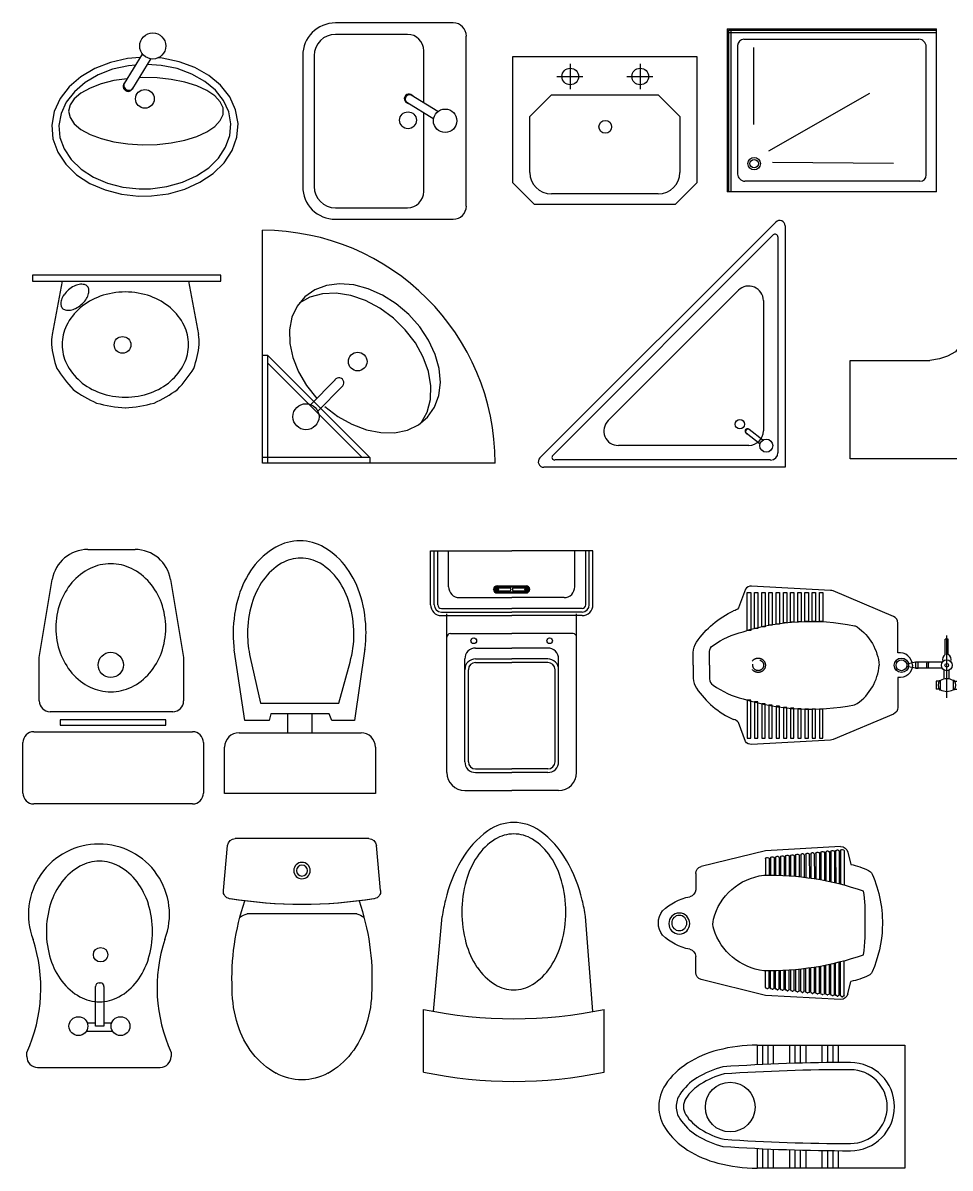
# Model space of a CAD drawing. Extents: x -42728 to 99010, y -18674 to 47645.
# Drawn here: x 51605 to 54174, y 38352 to 41527 of the extents above; entities that cross this region are included whole.
import ezdxf

# ---------------------------------------------------------------- set-up
doc = ezdxf.new("R2010")
doc.units = 0
doc.header["$LTSCALE"] = 100
doc.header["$MEASUREMENT"] = 0
doc.linetypes.add('DASHED', pattern=[0.75, 0.5, -0.25])
doc.layers.get('0').update_dxf_attribs({"linetype": 'CONTINUOUS'})
for name, color, linetype in [('3', 4, 'CONTINUOUS'), ('LAYER2', 2, 'CONTINUOUS'), ('OBJ_2D', 7, 'CONTINUOUS'), ('PUB_TEXT', 7, 'CONTINUOUS')]:
    doc.layers.add(name, color=color, linetype=linetype)
doc.styles.get("Standard").update_dxf_attribs({"font": 'ISOCP'})

# ---------------------------------------------------------------- blocks, each defined once
blk = doc.blocks.new('DK')
at = {"color": 2}
for p, q in [((-70.2, 70), (-70.2, 112.5)), ((-61.6, 112.5), (-70.2, 112.5)), ((-65.9, -50), (-65.9, 122.9)), ((-61.6, 70), (-61.6, 112.5)), ((-152.3, 48.4), (-176.8, 43.2)), ((-152.3, 31.8), (-176.8, 37)), ((-78.4, 48.4), (-152.3, 48.4)), ((-78.4, 31.8), (-152.3, 31.8)), ((-72.8, 1.4), (-72.8, 26.8)), ((-59, 1.4), (-59, 26.8)), ((-86.9, -3.9), (-95.7, -3.9)), ((-95.7, -3.9), (-95.7, -25.8)), ((-86.9, -25.8), (-95.7, -25.8)), ((-85.6, -1.9), (-83.6, -1.9)), ((-85.6, -27.8), (-83.6, -27.8)), ((-83.6, -27.8), (-83.6, -1.9)), ((-45.1, -1.9), (-48.2, -1.9)), ((-48.2, -1.9), (-48.2, -27.8)), ((-45.1, -27.8), (-48.2, -27.8)), ((-43.8, -3.9), (-17.5, -3.9)), ((-43.8, -25.8), (-17.5, -25.8))]:
    blk.add_line(p, q, dxfattribs=at)
for points in [[(-161.3, 40.1, 0.452866), (-201.3, 74.2), (-201.3, 157, 0.30181), (-213.5, 175.5), (-381.1, 246, 0.086096), (-387.8, 247.5), (-606.7, 259.5, 0.254953), (-624, 251.3), (-643.4, 198.9, -0.200373), (-656.5, 190.8, -0.200373)], [(-768.5, 40.1), (-768.5, 75.7, -0.151658), (-759.7, 104, -0.135371), (-656.5, 190.8)], [(-723.3, 40.1), (-723.3, 77.8, -0.263636), (-713.6, 95, -0.095153), (-630, 133.2, -0.126619), (-321.9, 149.5, -0.102878), (-314.5, 146.3, -0.223279), (-253.3, 40.1, -0.223279)], [(-768.5, 40.1), (-768.5, 4.5, 0.151658), (-759.7, -23.8, 0.135371), (-656.5, -110.6)], [(-723.3, 40.1), (-723.3, 2.4, 0.263636), (-713.6, -14.7, 0.095153), (-630, -53, 0.126619), (-321.9, -69.3, 0.102878), (-314.5, -66.1, 0.223279), (-253.3, 40.1, 0.223279)], [(-161.3, 40.1, -0.452866), (-201.3, 6), (-201.3, -76.8, -0.30181), (-213.5, -95.2), (-381.1, -165.7, -0.086096), (-387.8, -167.3), (-606.7, -179.3, -0.254953), (-624, -171), (-643.4, -118.6, 0.200373), (-656.5, -110.6, 0.200373)]]:
    blk.add_lwpolyline(points, format="xyb", dxfattribs=at)
at = {"color": 9}
for points in [[(-609.3, 136.5), (-618.8, 136.5), (-618.8, 241.9), (-609.3, 241.9)], [(-589.3, 141.6), (-598.8, 141.6), (-598.8, 241.9), (-589.3, 241.9)], [(-569.3, 146.8), (-578.8, 146.8), (-578.8, 241.9), (-569.3, 241.9)], [(-549.3, 151), (-558.8, 151), (-558.8, 241.9), (-549.3, 241.9)], [(-529.3, 153.8), (-538.8, 153.8), (-538.8, 241.9), (-529.3, 241.9)], [(-509.3, 157.3), (-518.8, 157.3), (-518.8, 241.9), (-509.3, 241.9)], [(-489.3, 159.3), (-498.8, 159.3), (-498.8, 241.9), (-489.3, 241.9)], [(-469.3, 160.9), (-478.8, 160.9), (-478.8, 241.9), (-469.3, 241.9)], [(-449.3, 161.6), (-458.8, 161.6), (-458.8, 241.9), (-449.3, 241.9)], [(-429.3, 161.6), (-438.8, 161.6), (-438.8, 241.9), (-429.3, 241.9)], [(-409.3, 161.7), (-418.8, 161.7), (-418.8, 241.9), (-409.3, 241.9)], [(-609.3, -56.3), (-618.8, -56.3), (-618.8, -161.7), (-609.3, -161.7)], [(-589.3, -61.3), (-598.8, -61.3), (-598.8, -161.7), (-589.3, -161.7)], [(-569.3, -66.6), (-578.8, -66.6), (-578.8, -161.7), (-569.3, -161.7)], [(-549.3, -70.8), (-558.8, -70.8), (-558.8, -161.7), (-549.3, -161.7)], [(-529.3, -73.6), (-538.8, -73.6), (-538.8, -161.7), (-529.3, -161.7)], [(-509.3, -77.1), (-518.8, -77.1), (-518.8, -161.7), (-509.3, -161.7)], [(-489.3, -79.1), (-498.8, -79.1), (-498.8, -161.7), (-489.3, -161.7)], [(-469.3, -80.6), (-478.8, -80.6), (-478.8, -161.7), (-469.3, -161.7)], [(-449.3, -81.4), (-458.8, -81.4), (-458.8, -161.7), (-449.3, -161.7)], [(-429.3, -81.4), (-438.8, -81.4), (-438.8, -161.7), (-429.3, -161.7)], [(-409.3, -81.5), (-418.8, -81.5), (-418.8, -161.7), (-409.3, -161.7)]]:
    blk.add_lwpolyline(points, close=True, dxfattribs=at)
at = {"color": 2}
for points in [[(-152.3, 31.8), (-144.7, 31.8), (-144.7, 48.4), (-152.3, 48.4)], [(-6.5, -49.4), (-17.5, -49.4), (-17.5, 19.7), (-6.5, 19.7)], [(0, -30.9), (-6.5, -30.9), (-6.5, 0), (0, 0)]]:
    blk.add_lwpolyline(points, close=True, dxfattribs=at)
at = {"color": 2, "linetype": 'DASHED'}
for radius in [20, 15]:
    blk.add_circle((-588.5, 40.1), radius, dxfattribs=at)
at = {"color": 2}
for centre, radius in [((-191.5, 40.1), 20), ((-191.5, 40.1), 15), ((-65.9, 40.1), 15), ((-65.9, 40.1), 5)]:
    blk.add_circle(centre, radius, dxfattribs=at)
for centre, radius, start, end in [((-61.4, 55.9), 16.6, 122.1569, 200.0129), ((-70.4, 55.9), 16.6, 339.9871, 57.8431), ((-103, 41.7), 19.4, 159.7781, 184.77), ((-103, 38.5), 19.4, 175.23, 200.2219), ((-97.8, 41.7), 19.4, 159.7781, 184.77), ((-97.8, 38.5), 19.4, 175.23, 200.2219), ((-65.9, -34.6), 37.1, 61.5007, 118.4993), ((-3, -2.3), 22.3, 99.0141, 130.8935), ((-67.2, -14.9), 22.5, 144.9643, 215.0357), ((-65.9, 4.8), 37.1, 241.5007, 298.4993), ((-63.5, -14.9), 22.5, 324.9643, 35.0357), ((-3, -27.4), 22.3, 229.1065, 260.9859)]:
    blk.add_arc(centre, radius, start, end, dxfattribs=at)
blk = doc.blocks.new('2EAB0002')
at = {"layer": '3', "color": 4}
for p, q in [((-167.2, 16.2), (-123.3, 194.1)), ((-103.9, 209.3), (-59.1, 209.3)), ((170.6, 209.3), (125.8, 209.3)), ((233.9, 16.2), (190, 194.1)), ((-178.4, -192.3), (-167.2, 16.2)), ((-148.7, 11.8), (-148.7, 9.8)), ((-146.2, 1.8), (-99.3, 1.8)), ((-144.7, 15.8), (-99.2, 15.7)), ((-144.7, 5.8), (-99.3, 5.7)), ((211.2, 15.7), (165.7, 15.7)), ((211.2, 5.7), (165.8, 5.7)), ((212.7, 1.7), (165.8, 1.7)), ((215.2, 11.7), (215.2, 9.7)), ((245.1, -192.3), (233.9, 16.2)), ((-153.1, -30), (-153.1, -32)), ((-151.6, -16.1), (-151.6, -18.1)), ((-150.2, -2.2), (-150.2, -4.2)), ((-149.1, -26), (-98.8, -25.9)), ((-149.1, -26), (-98.8, -26)), ((-147.6, -12.1), (-99.2, -12.1)), ((-147.6, -22.1), (-98.9, -22.1)), ((-146.2, -8.2), (-99.2, -8.2)), ((215.6, -26.1), (165.3, -26.1)), ((214.2, -22.2), (165.4, -22.2)), ((214.2, -12.2), (165.7, -12.2)), ((212.7, -8.3), (165.8, -8.3)), ((216.7, -2.3), (216.7, -4.3)), ((218.2, -16.2), (218.2, -18.2)), ((219.6, -30.1), (219.6, -32.1)), ((-156.1, -57.9), (-156.1, -59.9)), ((-154.6, -43.9), (-154.6, -45.9)), ((-152.1, -53.9), (-97.3, -53.9)), ((-150.6, -39.9), (-98.2, -40)), ((-150.6, -49.9), (-97.6, -50)), ((-149.1, -36), (-98.4, -36)), ((218.5, -54), (163.8, -54)), ((217.1, -50), (164.1, -50)), ((217.1, -40), (164.7, -40)), ((215.6, -36.1), (164.9, -36.1)), ((221.1, -44), (221.1, -46)), ((222.5, -58), (222.5, -60)), ((-159, -85.7), (-159, -87.7)), ((-157.5, -71.8), (-157.5, -73.8)), ((-155, -81.7), (-94.8, -81.7)), ((-155, -91.7), (-93.6, -91.7)), ((-153.5, -67.8), (-96.2, -67.8)), ((-153.5, -77.8), (-95.2, -77.8)), ((-152.1, -63.9), (-96.5, -63.9)), ((221.5, -91.8), (160.1, -91.8)), ((221.5, -81.8), (161.3, -81.8)), ((220, -77.9), (161.7, -77.9)), ((220, -67.9), (162.7, -67.9)), ((218.5, -64), (163, -64)), ((224, -71.9), (224, -73.9)), ((225.5, -85.8), (225.5, -87.8)), ((-161.9, -113.5), (-161.9, -115.5)), ((-160.5, -99.6), (-160.5, -101.6)), ((-159.4, -123.5), (-89.1, -123.3)), ((-159.4, -123.5), (-89.1, -123.5)), ((-157.9, -109.5), (-91.3, -109.6)), ((-157.9, -119.5), (-89.8, -119.6)), ((-156.5, -95.6), (-93.2, -95.7)), ((-156.5, -105.6), (-91.8, -105.7)), ((225.9, -123.6), (155.6, -123.6)), ((224.4, -119.7), (156.2, -119.7)), ((224.4, -109.7), (157.7, -109.7)), ((222.9, -105.7), (158.3, -105.7)), ((222.9, -95.7), (159.6, -95.7)), ((226.9, -99.7), (226.9, -101.7)), ((228.4, -113.7), (228.4, -115.7)), ((-166.4, -155.3), (-166.4, -157.3)), ((-164.9, -141.4), (-164.9, -143.4)), ((-163.4, -127.5), (-163.4, -129.5)), ((-162.4, -151.3), (-84, -151.4)), ((-160.9, -137.4), (-86.7, -137.4)), ((-160.9, -147.4), (-84.8, -147.4)), ((-159.4, -133.5), (-87.4, -133.5)), ((228.8, -151.4), (150.5, -151.4)), ((227.3, -147.5), (151.3, -147.5)), ((227.3, -137.5), (153.2, -137.5)), ((225.9, -133.6), (153.9, -133.6)), ((229.9, -127.6), (229.9, -129.6)), ((231.3, -141.5), (231.3, -143.5)), ((232.8, -155.4), (232.8, -157.4)), ((-169.3, -182.6), (-169.3, -184.6)), ((-167.8, -169.2), (-167.8, -171.2)), ((-165.3, -178.6), (-77.9, -178.7)), ((-165.3, -188.6), (-75.4, -188.7)), ((-163.8, -165.2), (-80.5, -165.3)), ((-163.8, -175.2), (-78.8, -175.3)), ((-162.4, -161.3), (-82, -161.4)), ((231.7, -188.6), (141.8, -188.6)), ((231.7, -178.6), (144.3, -178.6)), ((230.3, -175.3), (145.3, -175.3)), ((230.3, -165.3), (146.9, -165.3)), ((228.8, -161.4), (148.4, -161.4)), ((234.3, -169.3), (234.3, -171.3)), ((235.7, -182.6), (235.7, -184.6)), ((-170.5, -196), (-170.5, -198)), ((-166.5, -192), (-74.4, -192.1)), ((-166.5, -202), (-71.8, -202.1)), ((-162.9, -212.8), (-128.8, -220.6)), ((233.6, -201.9), (138.8, -201.9)), ((233.6, -191.9), (141.5, -191.9)), ((229.6, -212.8), (195.5, -220.6)), ((237.6, -195.9), (237.6, -197.9))]:
    blk.add_line(p, q, dxfattribs=at)
for centre, radius in [((34.9, 254.7), 29.1), ((33.3, 254.7), 21.1)]:
    blk.add_circle(centre, radius, dxfattribs=at)
for centre, radius, start, end in [((102.2, 199.9), 144, 135.393, 169.6574), ((33.3, 258), 54.6, 51.9581, 128.0419), ((-35.6, 199.9), 144, 10.3426, 44.607), ((-59.1, 229.3), 20, 270, 349.6574), ((125.8, 229.3), 20, 190.3426, 270), ((-103.9, 189.3), 20, 90, 166.1525), ((170.6, 189.3), 20, 13.8475, 90), ((63.3, 1.6), 163.4, 104.3518, 173.2668), ((35.2, 111.5), 50, 72.4602, 104.3518), ((0, 0), 166.9, 7.1553, 72.4602), ((-146.2, -2.2), 4, 89.9682, 179.9682), ((-144.7, 11.8), 4, 89.9682, 179.9682), ((-144.7, 9.8), 4, 179.9682, 269.9682), ((677.1, 1.8), 776.4, 178.5966, 199.322), ((-610.5, 2.2), 776.4, 340.6461, 1.3715), ((211.2, 11.7), 4, 0, 90), ((211.2, 9.7), 4, 270, 0), ((212.7, -2.3), 4, 0, 90), ((-149.1, -30), 4, 89.9682, 179.9682), ((-147.6, -16.1), 4, 89.9682, 179.9682), ((-147.6, -18.1), 4, 179.9682, 269.9682), ((-146.2, -4.2), 4, 179.9682, 269.9682), ((212.7, -4.3), 4, 270, 0), ((214.2, -16.2), 4, 0, 90), ((214.2, -18.2), 4, 270, 0), ((215.6, -30.1), 4, 0, 90), ((-152.1, -57.9), 4, 89.9682, 179.9682), ((-152.1, -59.9), 4, 179.9682, 269.9682), ((-150.6, -43.9), 4, 89.9682, 179.9682), ((-150.6, -45.9), 4, 179.9682, 269.9682), ((-149.1, -32), 4, 179.9682, 269.9682), ((215.6, -32.1), 4, 270, 0), ((217.1, -44), 4, 0, 90), ((217.1, -46), 4, 270, 0), ((218.5, -58), 4, 0, 90), ((218.5, -60), 4, 270, 0), ((-155, -85.7), 4, 89.9682, 179.9682), ((-155, -87.7), 4, 179.9682, 269.9682), ((-153.5, -71.8), 4, 89.9682, 179.9682), ((-153.5, -73.8), 4, 179.9682, 269.9682), ((220, -71.9), 4, 0, 90), ((220, -73.9), 4, 270, 0), ((221.5, -85.8), 4, 0, 90), ((221.5, -87.8), 4, 270, 0), ((-159.4, -127.5), 4, 89.9682, 179.9682), ((-157.9, -113.5), 4, 89.9682, 179.9682), ((-157.9, -115.5), 4, 179.9682, 269.9682), ((-156.5, -99.6), 4, 89.9682, 179.9682), ((-156.5, -101.6), 4, 179.9682, 269.9682), ((222.9, -99.7), 4, 0, 90), ((222.9, -101.7), 4, 270, 0), ((224.4, -113.7), 4, 0, 90), ((224.4, -115.7), 4, 270, 0), ((225.9, -127.6), 4, 0, 90), ((-162.4, -155.3), 4, 89.9682, 179.9682), ((-162.4, -157.3), 4, 179.9682, 269.9682), ((-160.9, -141.4), 4, 89.9682, 179.9682), ((-160.9, -143.4), 4, 179.9682, 269.9682), ((-159.4, -129.5), 4, 179.9682, 269.9682), ((225.9, -129.6), 4, 270, 0), ((227.3, -141.5), 4, 0, 90), ((227.3, -143.5), 4, 270, 0), ((228.8, -155.4), 4, 0, 90), ((228.8, -157.4), 4, 270, 0), ((-165.3, -182.6), 4, 89.9682, 179.9682), ((-165.3, -184.6), 4, 179.9682, 269.9682), ((-163.8, -169.2), 4, 89.9682, 179.9682), ((-163.8, -171.2), 4, 179.9682, 269.9682), ((230.3, -169.3), 4, 0, 90), ((230.3, -171.3), 4, 270, 0), ((231.7, -182.6), 4, 0, 90), ((231.7, -184.6), 4, 270, 0), ((-158.4, -193.3), 20, 176.9199, 257.1873), ((-166.5, -196), 4, 89.9682, 179.9682), ((-166.5, -198), 4, 179.9682, 269.9682), ((92.6, -173.2), 226.6, 192.0409, 205.1992), ((-26.1, -173.2), 226.6, 334.7398, 347.9272), ((225.1, -193.3), 20, 282.8127, 3.0801), ((233.6, -195.9), 4, 0, 90), ((233.6, -197.9), 4, 270, 0), ((-94.4, -261.2), 20, 205.1992, 246.1345), ((32.9, 26.6), 334.7, 246.1345, 272.3517), ((10.2, 184.6), 444.5, 261.5293, 271.9252), ((43.6, 375.6), 635.5, 268.3891, 277.0824), ((34.2, 25.1), 333.2, 271.6959, 293.8308), ((160.7, -261.4), 20, 293.8308, 334.7398)]:
    blk.add_arc(centre, radius, start, end, dxfattribs=at)
at = {"layer": 'LAYER2', "flags": 9}
for tag in ['XSIZE', 'YSIZE', 'ZSIZE']:
    blk.add_attdef(tag, (0, 0), '', height=0.5, dxfattribs=at)
blk = doc.blocks.new('A$C0E0710B4')
at = {"layer": 'OBJ_2D', "xscale": -1, "rotation": 90}
blk.add_blockref('2EAB0002', (312.6, 245.1), dxfattribs=at)
blk = doc.blocks.new('A$C151B067C')
for p, q in [((0, 515), (0, 665)), ((0, 665), (225, 665)), ((10, 515), (10, 665)), ((20, 515), (20, 665)), ((50, 565), (50, 665)), ((450, 665), (225, 665)), ((400, 565), (400, 665)), ((430, 515), (430, 665)), ((440, 515), (440, 665)), ((450, 515), (450, 665)), ((171.9, 557.7), (171.9, 557.7)), ((184.8, 567.7), (264.8, 567.7)), ((184.8, 564.7), (264.8, 564.7)), ((184.8, 561.7), (219.8, 561.7)), ((184.8, 553.7), (219.8, 553.7)), ((184.8, 550.7), (264.8, 550.7)), ((184.8, 547.7), (264.8, 547.7)), ((222.8, 558.7), (222.8, 556.7)), ((226.8, 558.7), (226.8, 556.7)), ((229.8, 561.7), (264.8, 561.7)), ((229.8, 553.7), (264.8, 553.7)), ((274.8, 557.7), (274.8, 557.7)), ((80, 535), (225, 535)), ((80, 535), (225, 535)), ((80, 535), (225, 535)), ((80, 535), (225, 535)), ((370, 535), (225, 535)), ((370, 535), (225, 535)), ((370, 535), (225, 535)), ((370, 535), (225, 535)), ((30, 505), (225, 505)), ((30, 495), (225, 495)), ((30, 485), (225, 485)), ((45, 425), (45, 489.8)), ((420, 505), (225, 505)), ((420, 495), (225, 495)), ((420, 485), (225, 485)), ((405, 425), (405, 489.8)), ((45, 50), (45, 425)), ((55, 435), (225, 435)), ((395, 435), (225, 435)), ((405, 50), (405, 425)), ((125, 395), (225, 395)), ((325, 395), (225, 395)), ((95, 335), (95, 365)), ((125, 365), (225, 365)), ((125, 355), (225, 355)), ((325, 365), (225, 365)), ((325, 355), (225, 355)), ((355, 335), (355, 365)), ((95, 80), (95, 335)), ((105, 80), (105, 335)), ((345, 80), (345, 335)), ((355, 80), (355, 335)), ((125, 60), (225, 60)), ((125, 50), (225, 50)), ((325, 60), (225, 60)), ((325, 50), (225, 50)), ((95, 0), (225, 0)), ((355, 0), (225, 0))]:
    blk.add_line(p, q)
for centre, radius in [((185.3, 557.8), 3.12), ((185.3, 557.8), 1.12), ((264.4, 557.8), 3.12), ((264.4, 557.8), 1.12), ((119.8, 415.2), 7.81), ((330.2, 415.2), 7.81)]:
    blk.add_circle(centre, radius)
for centre, radius, start, end in [((80, 565), 30, 180, 270), ((184.8, 557.7), 10, 90, 180), ((184.8, 557.7), 10, 180, 270), ((184.8, 557.7), 7, 90, 180), ((184.8, 557.7), 7, 180, 270), ((184.8, 557.7), 4, 90, 270), ((219.8, 558.7), 3, 0, 90), ((219.8, 556.7), 3, 270, 0), ((229.8, 558.7), 3, 90, 180), ((229.8, 556.7), 3, 180, 270), ((264.8, 557.7), 10, 0, 90), ((264.8, 557.7), 7, 0, 90), ((264.8, 557.7), 4, 270, 90), ((264.8, 557.7), 10, 270, 0), ((264.8, 557.7), 7, 270, 0), ((370, 565), 30, 270, 0), ((30, 515), 30, 180, 270), ((30, 515), 20, 180, 270), ((30, 515), 10, 180, 270), ((420, 515), 30, 270, 0), ((420, 515), 20, 270, 0), ((420, 515), 10, 270, 0), ((55, 425), 10, 90, 180), ((395, 425), 10, 0, 90), ((125, 365), 30, 90, 180), ((325, 365), 30, 0, 90), ((125, 335), 30, 90, 180), ((125, 335), 20, 90, 180), ((325, 335), 30, 0, 90), ((325, 335), 20, 0, 90), ((125, 80), 30, 180, 270), ((125, 80), 20, 180, 270), ((325, 80), 20, 270, 0), ((325, 80), 30, 270, 0), ((95, 50), 50, 180, 270), ((355, 50), 50, 270, 0)]:
    blk.add_arc(centre, radius, start, end)
blk = doc.blocks.new('A$C73FA2429')
for p, q in [((180.1, 705.4), (310.7, 705.4)), ((45.4, 405.4), (81.4, 621.8)), ((409.3, 621.8), (445.4, 405.4)), ((614.9, 231), (585.7, 427.5)), ((947.8, 429.4), (918.5, 231)), ((45.4, 285.4), (45.4, 405.4)), ((445.4, 405.4), (445.4, 285.4)), ((630, 405.7), (658.7, 279.2)), ((875.5, 279.2), (906.7, 393.1)), ((415.4, 255.4), (75.4, 255.4)), ((658.7, 279.2), (875.5, 279.2)), ((395.8, 233), (103.2, 233)), ((103.2, 233), (103.2, 218.1)), ((395.8, 218.1), (395.8, 233)), ((682.1, 231), (614.9, 231)), ((687.1, 249.2), (682.1, 231)), ((848.8, 249.2), (687.1, 249.2)), ((734.3, 197.3), (734.3, 249.2)), ((801.5, 197.3), (801.5, 249.2)), ((856.3, 231), (848.8, 249.2)), ((918.5, 231), (856.3, 231)), ((30, 200), (470, 200)), ((103.2, 218.1), (395.8, 218.1)), ((599, 197.3), (937, 197.3)), ((0, 30), (0, 170)), ((500, 170), (500, 30)), ((559, 29.1), (559, 157.3)), ((977, 157.3), (977, 29.1)), ((470, 0), (30, 0)), ((977, 29.1), (559, 29.1))]:
    blk.add_line(p, q)
blk.add_circle((243.5, 385.2), 35)
for centre, radius, start, end in [((180.1, 605.4), 100, 90, 170.5377), ((310.7, 605.4), 100, 9.4623, 90), ((800.1, 536.4), 201.3, 119.5447, 143.8717), ((767.4, 594.3), 134.9, 89.7076, 119.5446), ((767.4, 594.3), 134.9, 59.8705, 89.7075), ((734, 536.8), 201.3, 35.5434, 59.8704), ((799.6, 526.1), 163.5, 120.5453, 144.9339), ((769.9, 576.4), 105.1, 90.0001, 120.5452), ((769.9, 576.4), 105.1, 59.4548, 89.9999), ((740.3, 526.1), 163.5, 35.0661, 59.4547), ((254.4, 512), 156.1, 115.7797, 139.3831), ((243.5, 534.4), 131.2, 90, 115.7797), ((243.5, 534.4), 131.2, 64.2203, 90), ((232.7, 512), 156.1, 40.6169, 64.2203), ((852.1, 498.5), 265.7, 143.8717, 163.0538), ((681.6, 499.3), 265.7, 16.3613, 35.5434), ((271.3, 497.5), 178.3, 139.3831, 160.4431), ((215.8, 497.5), 178.3, 19.5569, 40.6169), ((846.5, 493.2), 220.8, 144.9339, 163.7883), ((693.4, 493.2), 220.8, 16.2117, 35.0661), ((934.4, 473.4), 351.7, 163.0538, 179.7076), ((599.1, 475.1), 351.7, 359.7075, 16.3613), ((297.8, 488.1), 206.5, 160.4431, 180), ((189.3, 488.1), 206.5, 360, 19.5569), ((920.6, 471.7), 298, 163.7883, 180), ((619.3, 471.7), 298, 0, 16.2831), ((619.3, 471.7), 298, 0, 16.2117), ((297.8, 488.1), 206.5, 180, 199.5569), ((189.3, 488.1), 206.5, 340.4431, 0), ((934.4, 473.4), 351.7, 179.7075, 187.4876), ((920.6, 471.7), 298, 180, 192.7964), ((619.3, 471.7), 298, 344.7099, 0), ((599.1, 475.1), 351.7, 352.2311, 359.7076), ((271.3, 478.7), 178.3, 199.5569, 220.6169), ((215.8, 478.7), 178.3, 319.3831, 340.4431), ((254.4, 464.2), 156.1, 220.6169, 244.2203), ((232.7, 464.2), 156.1, 295.7797, 319.3831), ((243.5, 441.8), 131.2, 244.2203, 270), ((243.5, 441.8), 131.2, 270, 295.7797), ((75.4, 285.4), 30, 180, 270), ((415.4, 285.4), 30, 270, 0), ((30, 170), 30, 90, 180), ((470, 170), 30, 0, 90), ((599, 157.3), 40, 90, 180), ((937, 157.3), 40, 360, 90), ((30, 30), 30, 180, 270), ((470, 30), 30, 270, 0)]:
    blk.add_arc(centre, radius, start, end)
blk = doc.blocks.new('A$C58737E85')
for p, q in [((947.9, 668.8), (577.3, 668.8)), ((544.7, 524.8), (556.5, 649.9)), ((980.5, 524.8), (968.7, 649.9)), ((914.7, 460.4), (610.4, 460.4)), ((190.3, 148.4), (190.3, 258.6)), ((200.3, 268.6), (203.8, 268.6)), ((213.8, 258.6), (213.8, 148.4)), ((165.2, 135.2), (237.6, 135.2)), ((190.3, 157.4), (167.6, 157.4)), ((213.8, 148.4), (190.3, 148.4)), ((235.2, 157.4), (213.8, 157.4)), ((0, 64.3), (0, 76.1)), ((400, 76.1), (400, 64.3)), ((30, 34.3), (370, 34.3))]:
    blk.add_line(p, q)
for centre, radius in [((204.6, 346.7), 20), ((143, 148.8), 26.1), ((259.8, 148.8), 26.1)]:
    blk.add_circle(centre, radius)
for centre, radius, start, end in [((199.5, 458.6), 194.9, 89.8514, 200.8099), ((200.5, 458.6), 194.9, 339.1901, 90.1486), ((201.4, 493.4), 112.5, 90, 118.7326), ((201.4, 493.4), 112.5, 61.2674, 90), ((223.1, 453.7), 157.7, 118.7326, 142.9269), ((179.6, 453.7), 157.7, 37.0731, 61.2674), ((257.3, 427.9), 200.6, 142.9269, 162.6219), ((145.4, 427.9), 200.6, 17.3781, 37.0731), ((311.2, 411), 257, 162.6219, 180), ((91.5, 411), 257, 0, 17.3781), ((-389.7, 254.8), 428.7, 335.3695, 18.2985), ((311.2, 411), 257, 180, 197.3781), ((91.5, 411), 257, 342.6219, 360), ((789.7, 254.8), 428.7, 161.7015, 204.6305), ((257.3, 394.1), 200.6, 197.3781, 217.0731), ((145.4, 394.1), 200.6, 322.9269, 342.6219), ((223.1, 368.3), 157.7, 217.0731, 241.2674), ((200.3, 258.6), 10, 90, 180), ((203.8, 258.6), 10, 0, 90), ((179.6, 368.3), 157.7, 298.7326, 322.9269), ((201.4, 328.7), 112.5, 241.2674, 270), ((201.4, 328.7), 112.5, 270, 298.7326), ((30, 64.3), 30, 180, 270), ((370, 64.3), 30, 270, 0)]:
    blk.add_arc(centre, radius, start, end)
at = {"extrusion": (0, 0, -1)}
for centre, major_axis, start_param, end_param in [((577.3, 647.9), (14.8, 14.8), 4.021063, 5.497787), ((947.9, 647.9), (14.8, 14.8), -0.785398, 0.691326), ((762.6, 580.1), (-16.1, 16.1), 0.785398, 7.068583), ((762.6, 580.1), (-10.7, 10.7), 0.785398, 7.068583), ((565.5, 522.8), (14.8, 14.8), 2.517455, 4.021063), ((959.7, 522.8), (-14.8, 14.8), 2.262122, 3.76573), ((762.6, 1734.4), (-882.8, 882.8), 3.766827, 4.088251), ((762.6, 1734.4), (882.8, 882.8), 2.194934, 2.516358), ((1229.5, 281), (467.4, 467.4), 3.881292, 4.258414), ((295.6, 281), (-467.4, 467.4), 2.024771, 2.401894), ((628.4, 398.2), (-45.8, 45.8), 0.165361, 0.504199), ((896.8, 398.2), (-45.8, 45.8), 1.066597, 1.405435), ((893.6, 250.8), (229.3, 229.3), 3.617932, 3.926991), ((631.6, 250.8), (-229.3, 229.3), 2.356194, 2.665253), ((829.3, 230.3), (181.6, 181.6), 3.270289, 3.617932), ((695.8, 230.3), (-181.6, 181.6), 2.665253, 3.012896), ((788.5, 198.8), (-145.2, 145.2), 4.420076, 4.841085), ((736.6, 198.8), (145.2, 145.2), 1.4421, 1.863109), ((762.6, 150.5), (-106.4, 106.4), 3.926991, 4.420076), ((762.6, 150.5), (-106.4, 106.4), 3.433905, 3.926991)]:
    blk.add_ellipse(centre, major_axis=major_axis, ratio=1, start_param=start_param, end_param=end_param, dxfattribs=at)
blk = doc.blocks.new('A$C770265C7')
for p, q in [((27.6, 168.2), (51.4, 431.3)), ((468.9, 167.6), (448.6, 431.3)), ((0, 0), (0, 173.7)), ((500, 0), (500, 173.7))]:
    blk.add_line(p, q)
for centre, radius, start, end in [((331.4, 455.9), 262.2, 125.8219, 150.1502), ((250, 568.7), 123.1, 90, 125.8219), ((250, 568.7), 123.1, 54.1781, 90), ((168.6, 455.9), 262.2, 29.8498, 54.1781), ((285.1, 505.4), 164.6, 121.8335, 146.2903), ((249.9, 562), 98, 89.9653, 121.8335), ((249.9, 562), 98, 58.0971, 89.9653), ((214.7, 505.4), 164.6, 33.6403, 58.0971), ((461.7, 381.1), 412.5, 150.1502, 166.6289), ((340.9, 468.2), 231.7, 146.2903, 164.5366), ((158.9, 468.3), 231.7, 15.394, 33.6403), ((38.3, 381.1), 412.5, 13.3711, 29.8498), ((429.1, 443.8), 323.3, 164.5366, 179.9653), ((70.6, 444), 323.3, 359.9653, 15.394), ((668.5, 332), 625, 166.629, 170.8558), ((-168.5, 332), 625, 9.1442, 13.371), ((429.1, 443.8), 323.3, 179.9653, 195.394), ((70.6, 444), 323.3, 344.5366, 359.9653), ((340.8, 419.4), 231.7, 195.394, 213.6403), ((158.9, 419.6), 231.7, 326.2903, 344.5366), ((285, 382.3), 164.6, 213.6403, 238.0971), ((214.6, 382.3), 164.6, 301.8335, 326.2903), ((249.8, 325.7), 98, 238.0971, 269.9653), ((249.8, 325.7), 98, 269.9653, 301.8335), ((250, 1360.1), 1212.5, 258.1012, 281.8988), ((250, 1186.5), 1212.5, 258.1012, 281.8988)]:
    blk.add_arc(centre, radius, start, end)
blk = doc.blocks.new('A$C41BA1825')
for p, q in [((251.1, 393.6), (200.8, 311.6)), ((245.1, 383.7), (209.8, 380.9)), ((306.4, 381.9), (294.2, 382.6)), ((353.2, 372.3), (306.4, 381.9)), ((119.7, 353.6), (81, 330.8)), ((163.1, 370.4), (119.7, 353.6)), ((168.9, 351.2), (128.4, 335.5)), ((209.8, 380.9), (163.1, 370.4)), ((212.8, 361.1), (168.9, 351.2)), ((232.1, 362.6), (212.8, 361.1)), ((275.1, 380.8), (224.2, 297.9)), ((303.8, 362), (265, 364.3)), ((347.7, 353.1), (303.8, 362)), ((388.2, 338.2), (347.7, 353.1)), ((396.7, 356.4), (353.2, 372.3)), ((435.5, 334.4), (396.7, 356.4)), ((81, 330.8), (48.4, 302.8)), ((128.4, 335.5), (92.6, 314.5)), ((172.3, 319.8), (137, 310.9)), ((209.3, 325.3), (172.3, 319.8)), ((251.2, 328.1), (242.4, 327.6)), ((291.9, 327.3), (251.2, 328.1)), ((331.5, 323.1), (291.9, 327.3)), ((368.6, 315.7), (331.5, 323.1)), ((424, 317.9), (388.2, 338.2)), ((453.7, 293), (424, 317.9)), ((468.1, 307), (435.5, 334.4)), ((48.4, 302.8), (23.3, 270.3)), ((63, 289), (40.5, 259.9)), ((92.6, 314.5), (63, 289)), ((106.2, 299.4), (81, 285.4)), ((137, 310.9), (106.2, 299.4)), ((401.8, 305.5), (368.6, 315.7)), ((430, 292.7), (401.8, 305.5)), ((452, 277.8), (430, 292.7)), ((476.2, 264.4), (453.7, 293)), ((493.3, 274.9), (468.1, 307)), ((23.3, 270.3), (6.8, 234.4)), ((40.5, 259.9), (26, 228.4)), ((62.4, 269.7), (50.9, 252.7)), ((81, 285.4), (62.4, 269.7)), ((467.1, 261.3), (452, 277.8)), ((474.9, 244), (467.1, 261.3)), ((490.6, 233.2), (476.2, 264.4)), ((509.8, 239.2), (493.3, 274.9)), ((6.8, 234.4), (0, 196.4)), ((26, 228.4), (20.2, 195.5)), ((50.9, 252.7), (47, 235.1)), ((47, 235.1), (50.9, 217.5)), ((467.1, 208.9), (474.9, 226.3)), ((474.9, 226.3), (474.9, 244)), ((496.5, 200.4), (490.6, 233.2)), ((516.7, 201.3), (509.8, 239.2)), ((0, 196.4), (3.3, 158.1)), ((20.2, 195.5), (23, 162.5)), ((50.9, 217.5), (62.4, 200.5)), ((62.4, 200.5), (81, 184.8)), ((430, 177.6), (452, 192.5)), ((452, 192.5), (467.1, 208.9)), ((493.7, 167.3), (496.5, 200.4)), ((513.4, 163), (516.7, 201.3)), ((23, 162.5), (34.6, 130.5)), ((81, 184.8), (106.2, 170.9)), ((106.2, 170.9), (137, 159.3)), ((137, 159.3), (172.3, 150.4)), ((368.6, 154.5), (401.8, 164.8)), ((401.8, 164.8), (430, 177.6)), ((482.1, 135.2), (493.7, 167.3)), ((500.1, 126.2), (513.4, 163)), ((3.3, 158.1), (16.6, 121.5)), ((34.6, 130.5), (54.4, 100.9)), ((172.3, 150.4), (210.9, 144.7)), ((210.9, 144.7), (251.2, 142.1)), ((251.2, 142.1), (291.9, 143)), ((291.9, 143), (331.5, 147.2)), ((331.5, 147.2), (368.6, 154.5)), ((462.3, 105.1), (482.1, 135.2)), ((16.6, 121.5), (38.9, 88)), ((54.4, 100.9), (81.7, 74.6)), ((435.1, 78.3), (462.3, 105.1)), ((477.9, 92.3), (500.1, 126.2)), ((38.9, 88), (69.2, 58.9)), ((81.7, 74.6), (115.5, 52.7)), ((401.3, 55.6), (435.1, 78.3)), ((447.8, 62.7), (477.9, 92.3)), ((69.2, 58.9), (106, 35)), ((106, 35), (148, 16.9)), ((115.5, 52.7), (154.5, 35.8)), ((154.5, 35.8), (197.4, 24.8)), ((319.3, 26), (362.2, 38)), ((362.2, 38), (401.3, 55.6)), ((369, 19.1), (411, 38.1)), ((411, 38.1), (447.8, 62.7)), ((148, 16.9), (193.8, 5.1)), ((193.8, 5.1), (240.4, 0)), ((197.4, 24.8), (242.5, 19.9)), ((240.4, 0), (276.8, 0.4)), ((242.5, 19.9), (274.2, 20.2)), ((274.2, 20.2), (319.3, 26)), ((276.8, 0.4), (323.3, 6.4)), ((323.3, 6.4), (369, 19.1))]:
    blk.add_line(p, q)
for centre, radius in [((280.1, 415.9), 36.1), ((258.3, 269.3), 25.9)]:
    blk.add_circle(centre, radius)
for centre in [(211.8, 303.9), (213.8, 306.9)]:
    blk.add_arc(centre, 13.8, 137.0247, 337.527)
blk = doc.blocks.new('A$C37E474D7')
for p, q in [((521.8, 368.1), (0, 368.1)), ((0, 368.1), (0, 351.4)), ((0, 351.4), (521.8, 351.4)), ((82.2, 351.4), (54.6, 203.6)), ((431.8, 351.4), (459.4, 203.6)), ((521.8, 351.4), (521.8, 368.1))]:
    blk.add_line(p, q)
blk.add_circle((249.4, 175), 23.2)
for centre, radius, start, end in [((150.5, 267.8), 78.3, 130.48, 144.1049), ((150.5, 267.8), 78.3, 116.8551, 130.48), ((138.7, 291.1), 52.2, 100.145, 116.8551), ((135.4, 309.4), 33.6, 75.7727, 100.145), ((139.7, 326.2), 16.3, 40.4799, 75.7728), ((139.7, 326.2), 16.3, 5.1872, 40.48), ((122.4, 324.6), 33.6, 340.8149, 5.1873), ((257, 113.1), 208.5, 90, 109.5558), ((257, 113.1), 208.5, 70.4442, 90), ((111.8, 289.2), 33.6, 160.8149, 185.1873), ((94.6, 287.7), 16.3, 185.1873, 220.48), ((129.3, 283.1), 52.2, 144.1049, 160.815), ((83.8, 346), 78.3, 296.8551, 310.48), ((246.1, 143.8), 176, 109.5558, 130.6151), ((83.8, 346), 78.3, 310.48, 324.1049), ((104.9, 330.7), 52.2, 324.1049, 340.815), ((267.9, 143.8), 176, 49.3849, 70.4442), ((94.6, 287.7), 16.3, 220.4799, 255.7728), ((98.8, 304.5), 33.6, 255.7727, 280.145), ((229.4, 163.3), 150.2, 130.6151, 154.2188), ((95.6, 322.7), 52.2, 280.145, 296.8551), ((284.6, 163.3), 150.2, 25.7812, 49.3849), ((203.5, 175.8), 121.5, 154.2188, 180), ((310.5, 175.8), 121.5, 359.9999, 25.7812), ((203.5, 175.8), 151.5, 169.4268, 180), ((284.8, 173.4), 177.2, 0.7684, 9.8048), ((378.3, 215.8), 328.7, 186.9896, 198.7915), ((203.5, 175.8), 121.5, 179.9999, 205.7812), ((310.5, 175.8), 121.5, 334.2188, 0.0001), ((98.6, 224.3), 366.6, 341.8208, 352.3981), ((555.9, 439.6), 589.6, 213.9986, 221.1674), ((229.4, 188.3), 150.2, 205.7812, 229.3849), ((284.6, 188.3), 150.2, 310.6151, 334.2188), ((141.8, 298.2), 358.5, 316.516, 328.3179), ((246.1, 207.8), 176, 229.3849, 250.4442), ((267.9, 207.8), 176, 289.5558, 310.6151), ((349.4, 386), 410.2, 234.6497, 245.1795), ((257, 238.5), 208.5, 250.4442, 270), ((257, 238.5), 208.5, 270, 289.5558), ((162.6, 389.5), 414.2, 294.8714, 305.2994), ((296.7, 468.7), 470.3, 255.2824, 265.1619), ((216.5, 473.5), 475.2, 274.8889, 284.6668)]:
    blk.add_arc(centre, radius, start, end)
blk = doc.blocks.new('A$C19D945F1')
for p, q in [((0, 0), (0, 645.1)), ((145.1, 479.8), (117.7, 460.7)), ((177.7, 491.9), (145.1, 479.8)), ((214.1, 496.6), (177.7, 491.9)), ((253.1, 493.6), (214.1, 496.6)), ((293.2, 483.2), (253.1, 493.6)), ((333, 465.6), (293.2, 483.2)), ((117.7, 460.7), (96.4, 435.3)), ((131.6, 459.7), (101.6, 442.9)), ((166.5, 469), (131.6, 459.7)), ((204.8, 470.5), (166.5, 469)), ((245.1, 464.2), (204.8, 470.5)), ((285.9, 450.2), (245.1, 464.2)), ((325.7, 429.2), (285.9, 450.2)), ((371, 441.6), (333, 465.6)), ((96.4, 435.3), (82, 404.6)), ((362.9, 401.9), (325.7, 429.2)), ((405.8, 412), (371, 441.6)), ((82, 404.6), (75, 369.6)), ((396.1, 369.4), (362.9, 401.9)), ((436.1, 377.9), (405.8, 412)), ((75, 369.6), (75.7, 331.8)), ((424, 332.9), (396.1, 369.4)), ((460.7, 340.5), (436.1, 377.9)), ((75.7, 331.8), (84.1, 292.3)), ((445.7, 293.7), (424, 332.9)), ((478.9, 301.3), (460.7, 340.5)), ((15.1, 297.8), (0, 297.8)), ((14.7, 298.2), (297.8, 15.1)), ((15.1, 0), (15.1, 297.8)), ((84.1, 292.3), (99.8, 252.8)), ((460.2, 253.5), (445.7, 293.7)), ((489.8, 261.7), (478.9, 301.3)), ((15.1, 276.4), (276.4, 15.1)), ((493.2, 223.1), (489.8, 261.7)), ((99.8, 252.8), (122.3, 214.7)), ((133.5, 161.5), (201.3, 231.1)), ((467, 213.6), (460.2, 253.5)), ((488.9, 187), (493.2, 223.1)), ((122.3, 214.7), (150.8, 179.3)), ((154, 143.7), (221.1, 212.6)), ((465.9, 175.7), (467, 213.6)), ((456.8, 141.1), (465.9, 175.7)), ((477, 154.7), (488.9, 187)), ((173.4, 157.1), (209.4, 129.3)), ((209.4, 129.3), (248.2, 107.5)), ((432.6, 106), (458, 127.3)), ((440.2, 111.3), (456.8, 141.1)), ((458, 127.3), (477, 154.7)), ((248.2, 107.5), (288.3, 92.3)), ((401.7, 91.4), (432.6, 106)), ((288.3, 92.3), (328.2, 84.4)), ((328.2, 84.4), (366.5, 84.1)), ((366.5, 84.1), (401.7, 91.4)), ((297.8, 15.1), (0, 15.1)), ((645.1, 0), (0, 0)), ((297.8, 15.1), (297.8, 0))]:
    blk.add_line(p, q)
for centre, radius in [((264.1, 281.3), 25.9), ((120.8, 128.4), 36.1)]:
    blk.add_circle(centre, radius)
for centre, radius, start, end in [((0, 0), 645.1, 0, 90), ((212.1, 222.5), 13.8, 304.2802, 144.7825)]:
    blk.add_arc(centre, radius, start, end)
blk = doc.blocks.new('A$C244305AB')
for p, q in [((4.4, 25.8), (658.4, 679.8)), ((684.2, 669.1), (684.2, 0)), ((40.2, 33.1), (651.2, 644)), ((664.1, 638.7), (664.1, 40.3)), ((193.5, 129.3), (554.9, 490.8)), ((623.7, 462.2), (623.7, 100.8)), ((622.4, 75.5), (584.4, 105)), ((614.7, 64.3), (576.3, 94.1)), ((583.4, 60.5), (222, 60.5)), ((643.9, 20.2), (45.5, 20.2)), ((684.2, 0), (15.1, 0))]:
    blk.add_line(p, q)
for centre, radius in [((558.8, 119.3), 12.9), ((631.9, 59.9), 18.1)]:
    blk.add_circle(centre, radius)
for centre, radius, start, end in [((669.1, 669.1), 15.1, 360, 135), ((656.5, 638.7), 7.56, 0, 135), ((583.4, 462.2), 40.3, 360, 135), ((222, 100.8), 40.3, 135, 270), ((580, 100), 6.89, 40.6868, 241.1891), ((581.4, 98.8), 6.89, 40.6868, 241.1891), ((583.4, 100.8), 40.3, 270, 0), ((45.5, 27.7), 7.56, 135, 270), ((643.9, 40.3), 20.2, 270, 0), ((15.1, 15.1), 15.1, 135, 270)]:
    blk.add_arc(centre, radius, start, end)
blk = doc.blocks.new('A$C3FC83C21')
for p, q in [((417.2, 544.3), (90.7, 544.3)), ((290.1, 512.6), (90.7, 512.6)), ((453.4, 36.3), (453.4, 508)), ((0, 453.6), (0, 90.7)), ((31.8, 453.6), (31.8, 90.7)), ((335.5, 323.1), (335.5, 467.2)), ((363.1, 277.5), (288.5, 323.3)), ((374.6, 299.1), (300.8, 344.4)), ((335.5, 77.1), (335.5, 294.4)), ((90.7, 31.8), (290.1, 31.8)), ((90.7, 0), (417.2, 0))]:
    blk.add_line(p, q)
for centre, radius in [((291.8, 274.4), 23.3), ((394.7, 273), 32.5)]:
    blk.add_circle(centre, radius)
for centre, radius, start, end in [((90.7, 453.6), 90.7, 90, 180), ((417.2, 508), 36.3, 0, 90), ((90.7, 453.6), 59, 90, 180), ((90.7, 453.6), 59, 90, 180), ((290.1, 467.2), 45.4, 0, 90), ((293.9, 334.5), 12.4, 47.0247, 247.527), ((296.6, 332.7), 12.4, 47.0247, 247.527), ((90.7, 90.7), 90.7, 180, 270), ((90.7, 90.7), 59, 180, 270), ((290.1, 77.1), 45.4, 270, 0), ((417.2, 36.3), 36.3, 270, 0)]:
    blk.add_arc(centre, radius, start, end)
blk = doc.blocks.new('A$C35F86EFA')
at = {"extrusion": (0, 0, -1)}
for p, q in [((291.3, 296.7), (269.6, 284.9)), ((247.3, 277.2), (220.5, 272.3)), ((269.6, 284.9), (247.3, 277.2))]:
    blk.add_line(p, q, dxfattribs=at)
for p, q in [((929.4, 300), (957, 285)), ((0, 0), (0, 272.2)), ((0, 272.2), (218.7, 272.2)), ((957, 285), (979.4, 277.1)), ((979.4, 277.1), (1005.7, 272.3)), ((1007.5, 272.2), (1261.1, 272.2)), ((1261.1, 272.2), (1261.1, 0)), ((622.3, 111.7), (668, 186.3)), ((643.8, 100.1), (689.1, 173.9)), ((1261.1, 0), (0, 0))]:
    blk.add_line(p, q)
for centre, radius in [((618, 182.8), 23.3), ((619.1, 183), 23.3), ((617.8, 80.1), 32.5)]:
    blk.add_circle(centre, radius)
for centre, radius, start, end in [((611.5, 70.2), 392.2, 35.8637, 144.7285), ((218.7, 282.2), 10, 270, 280.2422), ((1007.5, 282.2), 10, 259.648, 270), ((677.4, 178.2), 12.4, 317.0247, 157.527), ((679.2, 180.8), 12.4, 317.0247, 157.527)]:
    blk.add_arc(centre, radius, start, end)
for centre, major_axis, ratio in [((611.3, 268.7), (-247.4, 2), 0.591224), ((622.8, 224.7), (-170.8, 0), 0.5)]:
    blk.add_ellipse(centre, major_axis=major_axis, ratio=ratio)
blk = doc.blocks.new('A$C36CF136F')
for p, q in [((0, 60), (0, 410)), ((0, 410), (510, 410)), ((159.2, 390.1), (159.2, 319.2)), ((353.1, 390.1), (353.1, 319.2)), ((510, 410), (510, 60)), ((122.3, 354.6), (193.8, 354.6)), ((316.2, 354.6), (387.7, 354.6)), ((46.9, 243.5), (106.9, 303.5)), ((106.9, 303.5), (403.1, 303.5)), ((403.1, 303.5), (463.1, 243.5)), ((46.9, 88.9), (46.9, 243.5)), ((463.1, 243.5), (463.1, 88.9)), ((60, 0), (0, 60)), ((510, 60), (450, 0)), ((403.1, 28.9), (106.9, 28.9)), ((450, 0), (60, 0))]:
    blk.add_line(p, q)
for centre, radius in [((159.2, 354.6), 23.1), ((353.1, 354.6), 23.1), ((256.2, 215.1), 17.7)]:
    blk.add_circle(centre, radius)
for centre, start, end in [((106.9, 88.9), 180, 270), ((403.1, 88.9), 270, 0)]:
    blk.add_arc(centre, 60, start, end)
blk = doc.blocks.new('A$C7B263D6D')
for p, q in [((0, 451.6), (580.6, 451.6)), ((0, 451.6), (0, 0)), ((3.8, 447.8), (581.5, 447.8)), ((3.8, 447.8), (3.8, 0)), ((10.3, 447.8), (10.3, 0)), ((580.6, 0), (580.6, 451.6)), ((3.8, 441.3), (581.5, 441.3)), ((46.4, 422.6), (531.6, 422.6)), ((29, 405.1), (29, 49)), ((73.9, 186.7), (73.9, 399.7)), ((551.6, 46.4), (551.6, 402.5)), ((394.8, 271.8), (114.9, 112.4)), ((460.8, 77.9), (125.9, 81)), ((580.6, 0), (0, 0)), ((534.2, 29), (49, 29))]:
    blk.add_line(p, q)
for radius in [17.4, 11.6]:
    blk.add_circle((74.9, 77.8), radius)
for centre, start, end in [((46.4, 405.1), 90, 180), ((531.6, 405.1), 38.9681, 90), ((534.2, 402.5), 0, 51.0319), ((46.4, 49), 180, 231.0319), ((49, 46.4), 218.9681, 270), ((534.2, 46.4), 270, 0)]:
    blk.add_arc(centre, 17.4, start, end)
blk = doc.blocks.new('A$C18DC4DE0')
at = {"linetype": 'ByBlock'}
for p, q in [((0, 681.6), (340.8, 681.6)), ((0, 272.6), (0, 681.6)), ((340.8, 681.6), (340.8, 272.6))]:
    blk.add_line(p, q, dxfattribs=at)
for p, q in [((48.3, 498.1), (0, 498.1)), ((48.4, 483.1), (0, 483.1)), ((340.8, 483.1), (292.4, 483.1)), ((340.8, 498.1), (292.5, 498.1)), ((48.5, 468.1), (0, 468.1)), ((48.7, 453.1), (0, 453.1)), ((340.8, 453.1), (292.1, 453.1)), ((340.8, 468.1), (292.3, 468.1)), ((49.6, 408.1), (0, 408.1)), ((50, 393.1), (0, 393.1)), ((340.8, 393.1), (290.8, 393.1)), ((340.8, 408.1), (291.2, 408.1)), ((50.4, 378.1), (0, 378.1)), ((50.8, 363.1), (0, 363.1)), ((340.8, 363.1), (290, 363.1)), ((340.8, 378.1), (290.4, 378.1)), ((52.5, 318.1), (0, 318.1)), ((340.8, 318.1), (288.3, 318.1)), ((53.1, 303.1), (0, 303.1)), ((53.8, 288.1), (0, 288.1)), ((340.8, 288.1), (287, 288.1)), ((340.8, 303.1), (287.7, 303.1)), ((54.5, 273.1), (0, 273.1)), ((340.8, 273.1), (286.3, 273.1))]:
    blk.add_line(p, q)
blk.add_circle((171.6, 197.9), 68.9)
for centre, radius, start, end in [((170.4, 531), 122.2, 0.0006, 179.9994), ((170.4, 531), 102.2, 0, 180), ((5298.5, 530.4), 5250.4, 179.9929, 183.8528), ((5298.5, 530.4), 5230.4, 179.9929, 183.8328), ((-4957.8, 530.4), 5230.4, 356.1672, 0.0071), ((-4957.8, 530.4), 5250.4, 356.1472, 0.0071), ((434.7, 272.6), 434.7, 180, 194.5143), ((-93.9, 272.6), 434.7, 345.4857, 360), ((304.4, 238.9), 300.1, 194.5143, 212.0054), ((304.4, 238.9), 251.9, 194.0807, 212.0054), ((304.4, 238.9), 231.9, 194.5143, 212.0054), ((36.4, 238.9), 231.9, 327.9946, 345.4857), ((36.4, 238.9), 251.9, 327.9946, 345.9193), ((36.4, 238.9), 300.1, 327.9946, 345.4857), ((222.1, 187.5), 154.9, 212.0054, 236.4659), ((222.1, 187.5), 134.9, 212.0054, 236.4659), ((118.7, 187.5), 134.9, 303.5341, 327.9946), ((118.7, 187.5), 154.9, 303.5341, 327.9946), ((222.1, 187.5), 203, 212.0054, 236.4659), ((170.4, 109.5), 41.3, 236.466, 270), ((170.4, 109.5), 41.3, 270, 303.534), ((118.7, 187.5), 203, 303.5341, 327.9946), ((170.4, 109.5), 61.3, 236.466, 270), ((170.4, 109.5), 61.3, 270, 303.5341), ((170.4, 109.5), 109.5, 236.4659, 270), ((170.4, 109.5), 109.5, 270, 303.5341)]:
    blk.add_arc(centre, radius, start, end, dxfattribs=at)

msp = doc.modelspace()

# ---------------------------------------------------------------- block references
for name, p in [('A$C3FC83C21', (52380.01405, 40982.79648)), ('A$C41BA1825', (51684.34746, 41047.23187)), ('A$C7B263D6D', (53556.23976, 41059.19122)), ('A$C36CF136F', (52962.24563, 41023.93204)), ('A$C244305AB', (53032.8193, 40295.24415)), ('A$C19D945F1', (52268.27254, 40306.9971)), ('A$C37E474D7', (51631.41734, 40459.58019)), ('A$C35F86EFA', (53897.34531, 40318.75021)), ('A$C73FA2429', (51604.60472, 39362.07912)), ('A$C151B067C', (52734.15888, 39399.03596)), ('A$C770265C7', (52715.09311, 38618.74318)), ('A$C58737E85', (51615.38618, 38597.1972))]:
    msp.add_blockref(name, p)
at = {"rotation": 270}
msp.add_blockref('A$C18DC4DE0', (53366.81391, 38693.22904), dxfattribs=at)
at = {"layer": 'PUB_TEXT', "color": 3}
for name, p in [('DK', (54230.73297, 39706.29855)), ('A$C0E0710B4', (53365.69826, 38820.08338))]:
    msp.add_blockref(name, p, dxfattribs=at)

doc.saveas('drawing.dxf')
